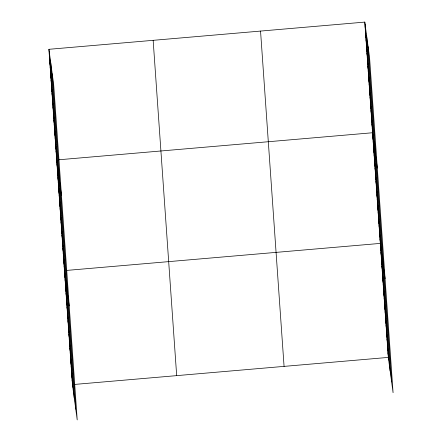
<?xml version="1.0" encoding="UTF-8"?>
<svg xmlns="http://www.w3.org/2000/svg" width="442" height="442" viewBox="0 0 442 442"><rect width="100%" height="100%" fill="white"/><g stroke="black" fill="none" stroke-linecap="round" stroke-linejoin="round"><path stroke-width="0.66" d="M48.918 49.305L53.686 84.593L77.212 419.9L72.444 384.612L48.918 49.305L364.788 22.1L369.556 57.388L393.082 392.695L388.314 357.407L364.788 22.1M58.637 159.789L372.551 132.749L377.319 168.037M66.399 270.438L380.313 243.404L385.087 278.692M74.4 384.441L388.314 357.407M365.098 26.526L365.451 29.15M365.407 30.951L365.761 33.575M365.716 35.377L366.07 38.001M366.026 39.802L366.385 42.426M366.341 44.228L366.694 46.852M366.65 48.659L367.004 51.278M366.959 53.084L367.313 55.703M367.269 57.51L367.622 60.129M367.578 61.935L367.937 64.554M367.893 66.361L368.247 68.98M368.203 70.786L368.556 73.405M368.512 75.212L368.866 77.836M368.821 79.637L369.175 82.262M369.131 84.063L369.49 86.687M369.446 88.488L369.799 91.113M369.755 92.919L370.109 95.538M370.064 97.345L370.418 99.964M370.374 101.77L370.728 104.389M370.689 106.196L371.042 108.815M370.998 110.622L371.352 113.24M371.308 115.047L371.661 117.666M371.617 119.473L371.971 122.097M371.926 123.898L372.28 126.522M372.241 128.324L372.595 130.948M372.86 137.175L373.214 139.799M373.17 141.606L373.523 144.225M373.479 146.031L373.838 148.65M373.794 150.457L374.147 153.076M374.103 154.882L374.457 157.501M374.413 159.308L374.766 161.927M374.722 163.733L375.076 166.358M375.031 168.159L375.391 170.783M375.346 172.584L375.7 175.209M375.656 177.01L376.009 179.634M375.965 181.435L376.319 184.06M376.275 185.867L376.628 188.485M376.584 190.292L376.943 192.911M376.899 194.718L377.253 197.336M377.208 199.143L377.562 201.762M377.518 203.569L377.871 206.187M377.827 207.994L378.181 210.613M378.142 212.42L378.496 215.044M378.451 216.845L378.805 219.47M378.761 221.271L379.114 223.895M379.07 225.696L379.424 228.321M379.38 230.127L379.739 232.746M379.695 234.553L380.048 237.172M380.004 238.978L380.358 241.597M380.634 247.962L380.987 250.586M380.954 252.526L381.308 255.144M381.275 257.084L381.628 259.703M381.595 261.642L381.949 264.266M381.916 266.206L382.269 268.824M382.231 270.764L382.59 273.383M382.551 275.322L382.91 277.946M382.871 279.885L383.225 282.504M383.192 284.444L383.546 287.068M383.512 289.007L383.866 291.626M383.833 293.565L384.186 296.184M384.153 298.123L384.507 300.748M384.474 302.687L384.827 305.306M384.794 307.245L385.148 309.864M385.115 311.803L385.468 314.428M385.435 316.367L385.789 318.986M385.756 320.925L386.109 323.55M386.07 325.483L386.43 328.108M386.391 330.047L386.744 332.666M386.711 334.605L387.065 337.229M387.032 339.169L387.385 341.788M387.352 343.727L387.706 346.346M387.673 348.285L388.026 350.909M387.993 352.849L388.347 355.467M49.228 53.731L49.581 56.349M49.537 58.156L49.891 60.775M49.847 62.582L50.2 65.206M50.156 67.007L50.515 69.632M50.471 71.433L50.824 74.057M50.78 75.858L51.134 78.483M51.09 80.289L51.443 82.908M51.399 84.715L51.753 87.334M51.708 89.14L52.068 91.759M52.023 93.566L52.377 96.185M52.333 97.991L52.686 100.61M52.642 102.417L52.996 105.036M52.952 106.842L53.305 109.467M53.267 111.268L53.62 113.892M53.576 115.694L53.93 118.318M53.885 120.119L54.239 122.743M54.195 124.545L54.548 127.169M54.504 128.976L54.863 131.594M54.819 133.401L55.173 136.02M55.128 137.827L55.482 140.445M55.438 142.252L55.791 144.871M55.747 146.678L56.101 149.297M56.057 151.103L56.416 153.722M56.372 155.529L56.725 158.153M56.681 159.954L61.449 195.242M56.99 164.38L57.344 167.004M57.3 168.805L57.653 171.43M57.609 173.236L57.968 175.855M57.924 177.662L58.278 180.281M58.233 182.087L58.587 184.706M58.543 186.513L58.896 189.132M58.852 190.938L59.206 193.557M59.167 195.364L59.521 197.983M59.477 199.79L59.83 202.414M59.786 204.215L60.14 206.839M60.095 208.641L60.449 211.265M60.405 213.066L60.764 215.69M60.72 217.492L61.073 220.116M61.029 221.923L61.383 224.542M61.339 226.348L61.692 228.967M61.648 230.774L62.002 233.393M61.957 235.199L62.316 237.818M62.272 239.625L62.626 242.244M62.582 244.05L62.935 246.669M62.891 248.476L63.245 251.1M63.2 252.901L63.554 255.526M63.51 257.327L63.869 259.951M63.825 261.752L64.178 264.377M64.134 266.183L64.488 268.802M64.444 270.609L69.217 305.897M64.764 275.167L65.118 277.786M65.084 279.725L65.438 282.35M65.405 284.289L65.759 286.908M65.725 288.847L66.079 291.471M66.046 293.405L66.399 296.029M66.366 297.969L66.72 300.588M66.681 302.527L67.04 305.151M67.002 307.091L67.361 309.709M67.322 311.649L67.676 314.268M67.643 316.207L67.996 318.831M67.963 320.77L68.317 323.389M68.283 325.329L68.637 327.953M68.604 329.887L68.958 332.511M68.924 334.45L69.278 337.069M69.245 339.008L69.598 341.633M69.565 343.572L69.919 346.191M69.886 348.13L70.239 350.749M70.206 352.688L70.56 355.313M70.521 357.252L70.88 359.871M70.842 361.81L71.195 364.435M71.162 366.368L71.516 368.993M71.482 370.932L71.836 373.551M71.803 375.49L72.156 378.114M72.123 380.054L72.477 382.673M368.098 46.609L391.629 381.916M366.595 35.504L390.126 370.81M365.142 24.719L388.667 360.031M260.548 31.078L284.073 366.385M153.153 40.327L176.678 375.634M52.228 73.814L75.759 409.121M50.731 62.703L74.256 398.015M49.272 51.924L72.797 387.231"/></g></svg>
